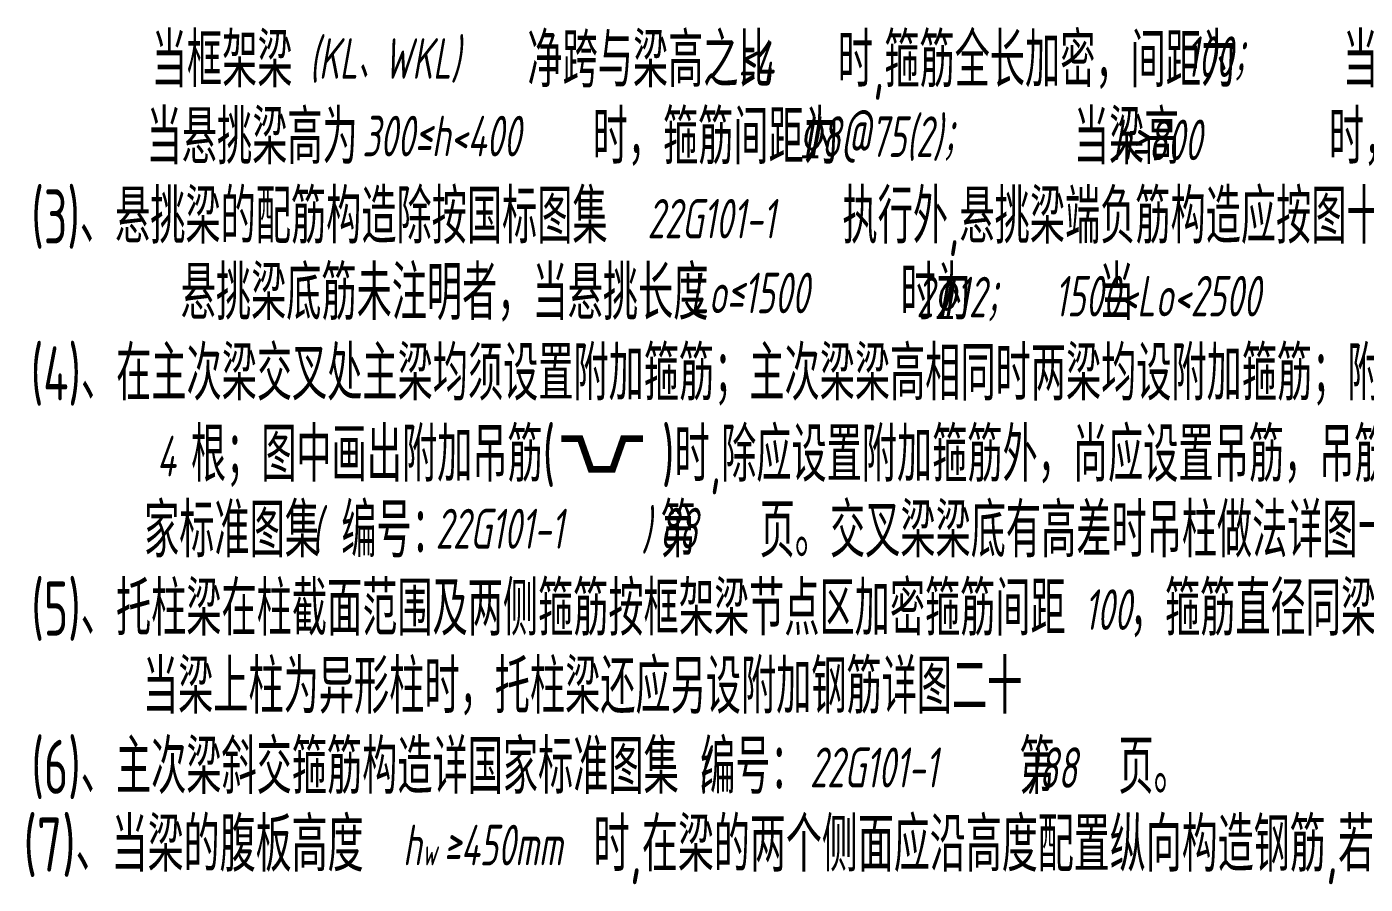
# Model space of a CAD drawing. Extents: x 3968514 to 5230306, y -516551 to -228246.
# Drawn here: x 4092627 to 4102520, y -321817 to -315479 of the extents above; entities that cross this region are included whole.
import ezdxf

# ---------------------------------------------------------------- set-up
doc = ezdxf.new("R2010")
doc.units = 0
doc.header["$LTSCALE"] = 1000
doc.header["$MEASUREMENT"] = 0
doc.layers.add('PUB_TEXT', color=7, linetype='Continuous')
doc.layers.add('附加吊筋', color=1, linetype='Continuous')
doc.styles.add('TSSD_CHINA', font='tssdeng.shx', dxfattribs={"width": 0.7, "bigfont": 'tssdchn.shx'})
doc.styles.add('TSSD_Norm', font='tssdeng.shx', dxfattribs={"width": 0.7, "bigfont": 'hztxt.shx'})

msp = doc.modelspace()

# ---------------------------------------------------------------- linework, layer by layer
at = {"layer": '附加吊筋', "const_width": 50}
msp.add_lwpolyline([(4096577.75539, -318522.60535), (4096717.04261, -318522.60535), (4096797.04261, -318749.51741), (4096957.04261, -318749.51741), (4097037.04261, -318522.60535), (4097182.78047, -318522.60535)], dxfattribs=at)

# ---------------------------------------------------------------- texts
at = {"layer": 'PUB_TEXT'}
for s, style, width, p in [('当框架梁           净跨与梁高之比   时,箍筋全长加密，间距为     当梁高           时，箍筋间距为 ', 'TSSD_Norm', 0.65, (4093550.78643, -315925.88003)), ('当悬挑梁高为           时，箍筋间距为           当梁高       时，箍筋直径除注明外均取', 'TSSD_Norm', 0.65, (4093513.18487, -316494.96311)), ('(3)、悬挑梁的配筋构造除按国标图集           执行外,悬挑梁端负筋构造应按图十六、图二十一。', 'TSSD_Norm', 0.65, (4092660.11357, -317081.20343)), ('       悬挑梁底筋未注明者，当悬挑长度         时为      当              时为      当         时为', 'TSSD_Norm', 0.65, (4092660.11357, -317645.91922)), ('(4)、在主次梁交叉处主梁均须设置附加箍筋；主次梁梁高相同时两梁均设附加箍筋；附加箍筋直径及肢数同该梁箍筋，附加箍筋根数为每侧', 'TSSD_Norm', 0.65, (4092656.08461, -318240.83376)), ('根；图中画出附加吊筋(     )时,除应设置附加箍筋外，尚应设置吊筋，吊筋直径未注明者为       附加箍筋、附加吊筋构造详国', 'TSSD_Norm', 0.65, (4093840.06661, -318841.53933)), ('家标准图集 编号：          第   页。交叉梁梁底有高差时吊柱做法详图十五。', 'TSSD_Norm', 0.65, (4093494.00209, -319401.44749)), ('(5)、托柱梁在柱截面范围及两侧箍筋按框架梁节点区加密箍筋间距   ，箍筋直径同梁箍筋； ', 'TSSD_Norm', 0.65, (4092660.34392, -319978.89604)), ('当梁上柱为异形柱时，托柱梁还应另设附加钢筋详图二十', 'TSSD_Norm', 0.65, (4093485.76682, -320555.43157)), ('(6)、主次梁斜交箍筋构造详国家标准图集 编号：          第   页。', 'TSSD_Norm', 0.65, (4092661.11211, -321148.66345)), ('(7)、当梁的腹板高度          时,在梁的两个侧面应沿高度配置纵向构造钢筋,若梁施工图中无注明梁侧纵筋数值时,按下面图表施工:', 'TSSD_CHINA', 0.7, (4092602.11419, -321723.39046))]:
    msp.add_text(s, height=400, rotation=360, dxfattribs=dict(at, style=style, width=width)).set_placement(p)
at = {"layer": 'PUB_TEXT', "color": 4, "style": 'TSSD_Norm', "oblique": 10}
for s, height, width, p in [('(KL、WKL)', 300, 0.65, (4094715.58038, -315863.61764)), ('100；', 300, 0.65, (4101193.19839, -315849.98774)), ('\x924', 300, 0.65, (4097881.59881, -315886.76972)), ('300\x92h<400', 300, 0.65, (4095107.15785, -316436.86729)), ('%%1328@75(2)；', 300, 0.65, (4098333.94956, -316441.11034)), ('h\x93800', 300, 0.65, (4100652.75731, -316465.3019)), ('22G101-1', 290.953893, 0.670209, (4097213.96192, -317042.90266)), ('Lo\x921500', 300, 0.65, (4097531.60827, -317596.51887)), ('2\x8412；', 300, 0.65, (4099202.23237, -317626.8773)), ('1500<Lo<2500', 300, 0.65, (4100223.51777, -317620.06748)), ('4', 300, 0.65, (4093588.32445, -318801.79522)), ('(                    )', 300, 0.65, (4094735.32539, -319344.26923)), ('88', 300, 0.65, (4097304.7185, -319335.10178)), ('22G101-1', 295.442326, 0.660027, (4095649.04988, -319336.9547)), ('100', 300, 0.65, (4100442.84597, -319937.04184)), ('(                    )', 300, 0.65, (4097587.3469, -321119.52087)), ('22G101-1', 295.442326, 0.660027, (4098414.78378, -321101.22397)), ('88', 300, 0.65, (4100109.14121, -321104.8531)), ('h', 300, 0.65, (4095406.69423, -321677.02458)), ('\x93450mm', 300, 0.65, (4095707.39082, -321677.02458)), ('w', 200, 0.65, (4095548.78191, -321677.02458))]:
    msp.add_text(s, height=height, rotation=360, dxfattribs=dict(at, width=width)).set_placement(p)

doc.saveas('drawing.dxf')
